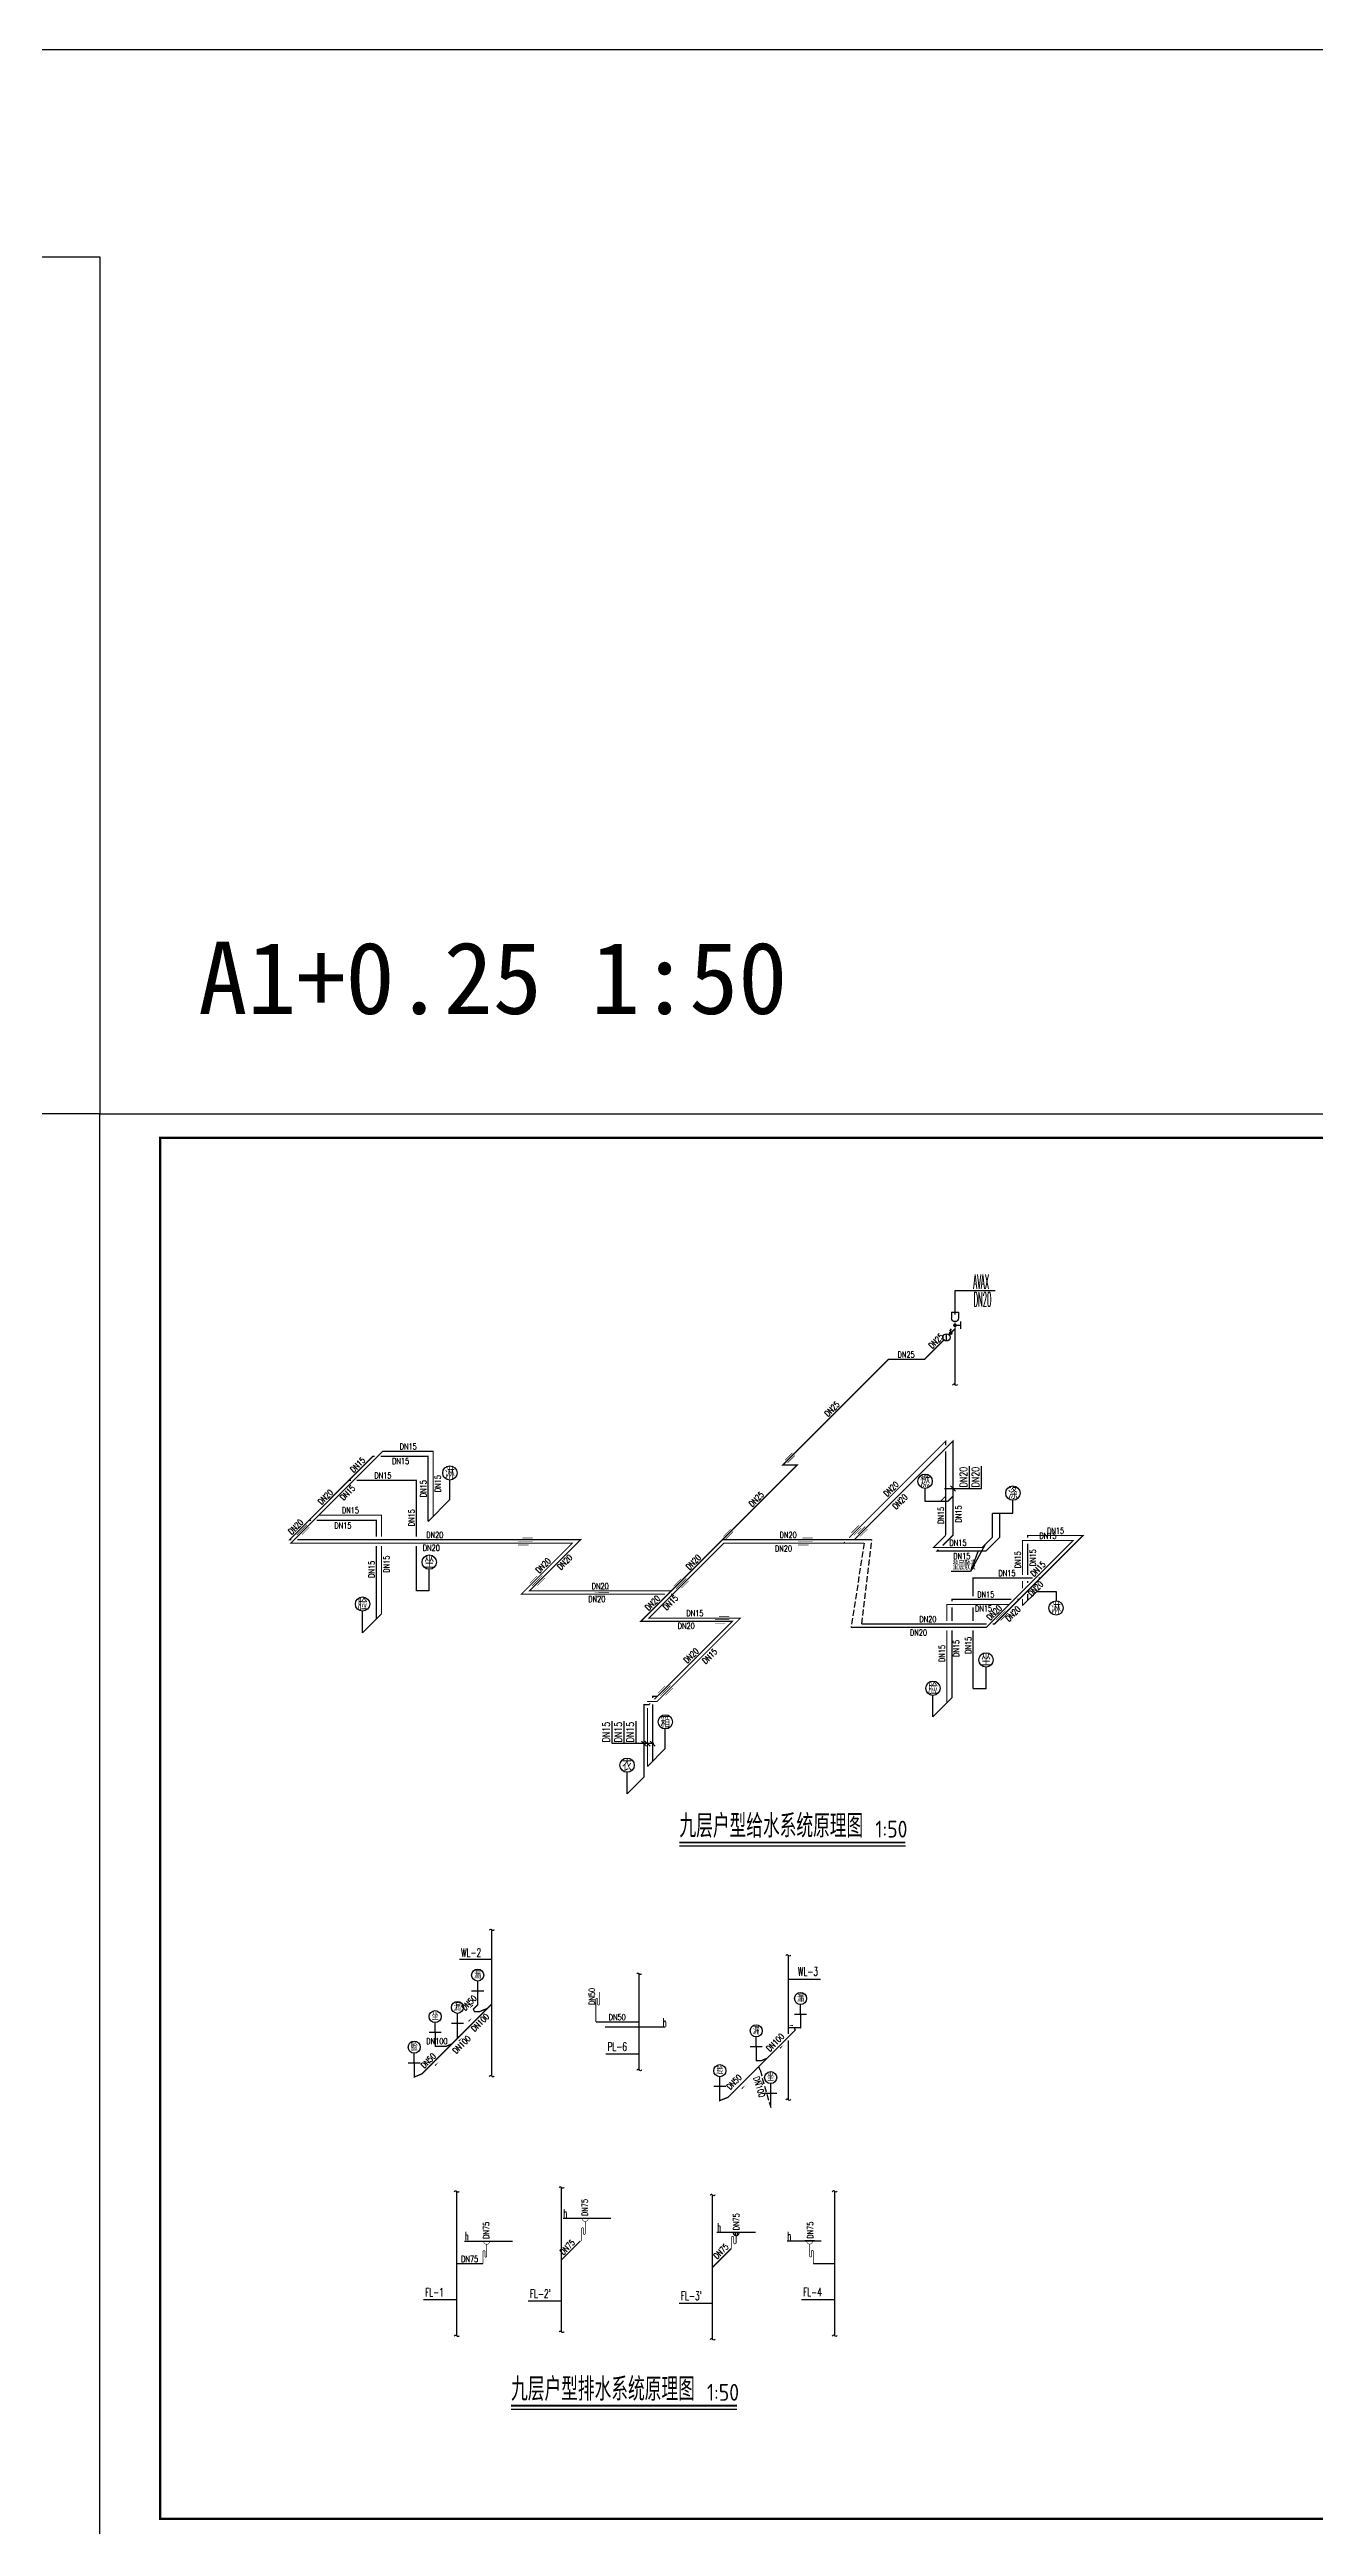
# Model space of a CAD drawing. Extents: x 27938 to 1507990, y 110129 to 923079.
# Drawn here: x 1188337 to 1214652, y 385609 to 437088 of the extents above; entities that cross this region are included whole.
import ezdxf
from ezdxf.enums import TextEntityAlignment as Align

# ---------------------------------------------------------------- set-up
doc = ezdxf.new("R2010")
doc.units = 0
doc.header["$LTSCALE"] = 1000
doc.header["$MEASUREMENT"] = 0
doc.linetypes.add('CONTINOUS', pattern=[0])
doc.linetypes.add('DASH', pattern=[0.35, 0.25, -0.1])
for name, color, linetype in [('$AUDIT_BAD_LAYER2', 7, 'Continuous'), ('----给排水', 4, 'Continuous'), ('-JS', 4, 'Continuous'), ('DIM_SYMB', 3, 'Continuous'), ('DIM_不分区给水', 3, 'Continuous'), ('DIM_废水', 31, 'Continuous'), ('DIM_污水', 2, 'Continuous'), ('DIM_阳台', 3, 'Continuous'), ('EQUIP_地漏', 7, 'Continuous'), ('EQUIP_废水', 7, 'Continuous'), ('EQUIP_污水', 7, 'Continuous'), ('EQUIP_给水', 7, 'Continuous'), ('EQUIP_餐饮排水', 7, 'Continuous'), ('GSG', 7, 'CONTINOUS'), ('PIPE-不分区热给水', 5, 'RJ'), ('PIPE-不分区给水', 3, 'J'), ('PIPE-废水', 31, 'TG_F'), ('PIPE-污水', 2, 'W'), ('PIPE-给水中', 72, 'J2'), ('PIPE-餐饮排水', 41, 'P'), ('S-公用说明', 7, 'Continuous'), ('text', 7, 'Continuous'), ('TEXT_不分区热给水', 7, 'Continuous'), ('TEXT_不分区给水', 7, 'Continuous'), ('TEXT_废水', 7, 'Continuous'), ('TEXT_污水', 7, 'Continuous'), ('TEXT_给水', 7, 'Continuous'), ('TEXT_餐饮排水', 7, 'Continuous'), ('TWT_IDEN', 3, 'Continuous'), ('TWT_LEAD', 3, 'Continuous'), ('VALVE_不分区给水', 7, 'Continuous'), ('VALVE_给水', 7, 'Continuous'), ('WP_DIM', 4, 'Continuous'), ('图框', 140, 'Continuous')]:
    doc.layers.add(name, color=color, linetype=linetype)
doc.layers.add('yichutu', color=7, linetype='Continuous', true_color=0xffffff, plot=False)
doc.styles.add('_TCH_DIM_T3', font='SIMPLEX.shx', dxfattribs={"width": 0.494118, "bigfont": 'GBCBIG.shx'})
doc.styles.add('_TCH_LABEL', font='simhei.ttf')
doc.styles.add('_TWT_PIPEDN', font='SIMPLEX', dxfattribs={"width": 0.8, "height": 3.5, "bigfont": 'HZTXT'})
doc.styles.add('_TWT_SERIAL', font='SIMPLEX', dxfattribs={"width": 0.8, "height": 3.5, "bigfont": 'HZTXT'})
doc.styles.add('DIM_FONT_T3', font='SIMPLEX', dxfattribs={"width": 0.705882, "bigfont": 'GBCBIG'})
doc.styles.add('HZ', font='txt', dxfattribs={"bigfont": 'hztxt'})
doc.styles.get("Standard").update_dxf_attribs({"font": 'gbenor.shx', "bigfont": 'gbcbig.shx'})
doc.styles.add('TG_LINETYPE', font='SIMPLEX', dxfattribs={"width": 0.8, "height": 3, "bigfont": 'HZTXT'})
doc.styles.add('中西文等高字体', font='HZTXT_E.shx', dxfattribs={"width": 0.7, "height": 4, "bigfont": 'hztxt.shx'})
doc.linetypes.add('J', pattern='A,3,-0.2,["J",Standard,S=0.25,R=0,X=-0.1,Y=-0.115],-0.2', length=3.4)
doc.linetypes.add('J2', pattern='A,3,-0.2,["J2",Standard,S=0.25,R=0,X=-0.1,Y=-0.115],-0.35', length=3.55)
doc.linetypes.add('P', pattern='A,3,-0.2,["P",Standard,S=0.25,R=0,X=-0.1,Y=-0.115],-0.2', length=3.4)
doc.linetypes.add('RJ', pattern='A,3,-0.2,["RJ",Standard,S=0.25,R=0,X=-0.1,Y=-0.115],-0.35', length=3.55)
doc.linetypes.add('TG_F', pattern='A,2,-0.3,["F",TG_LINETYPE,S=0.1,R=0,X=-0.23,Y=-0.15],0', length=2.3)
doc.linetypes.add('W', pattern='A,3,-0.2,["W",Standard,S=0.25,R=0,X=-0.1,Y=-0.115],-0.2', length=3.4)

# ---------------------------------------------------------------- blocks, each defined once
blk = doc.blocks.new('TK')
at = {"layer": '图框'}
blk.add_lwpolyline([(465375, 548714), (549475, 548714), (549475, 489314), (465375, 489314)], close=True, dxfattribs=at)
blk.add_lwpolyline([(465375, 548714), (549475, 548714), (549475, 489314), (465375, 489314)], close=True, dxfattribs=at)
at = {"layer": '图框', "const_width": 100}
blk.add_lwpolyline([(548475, 490314), (548475, 547714), (467875, 547714), (467875, 490314)], close=True, dxfattribs=at)
blk = doc.blocks.new('$VALVE$00000533')
at = {"ltscale": 0.5, "const_width": 25}
for points in [[(-225, 75), (225, 75)], [(-225, -75), (225, -75)]]:
    blk.add_lwpolyline(points, dxfattribs=at)
blk = doc.blocks.new('A$C37601BC6')
at = {"layer": 'VALVE_不分区给水', "xscale": -0.48, "zscale": 0.48}
for p, yscale, rotation in [((10404, 1704), -0.4799999999999999, 44.99999999998169), ((203, 203), -0.48, 225.0000000072394), ((311, 211), -0.48, 225.0000000072394), ((4945, 0), -0.48, 180), ((9121, 121), -0.48, 225.0000000072394), ((10765, 0), -0.48, 180), ((11781, 192), -0.48, 225.0000000072394), ((11915, 174), -0.48, 225.0000000072394), ((4861, -71), -0.48, 180), ((10681, -71), -0.48, 180), ((5096, -854), -0.48, 225.0000000072394), ((5204, -846), -0.48, 225.0000000072394), ((6537, -1061), -0.48, 180), ((8087, -913), -0.48, 225.0000000072394), ((8196, -905), -0.48, 225.0000000072394), ((6453, -1131), -0.48, 180), ((14741, -1564), -0.48, 225.0000000072394), ((14832, -1574), -0.48, 225.0000000072394), ((8950, -1697), -0.48, 180), ((9033, -1626), -0.48, 180), ((7758, -3141), -0.48, 225.0000000072394), ((7866, -3133), -0.48, 225.0000000072394)]:
    blk.add_blockref('$VALVE$00000533', p, dxfattribs=dict(at, yscale=yscale, rotation=rotation))
blk = doc.blocks.new('$TwtSys$00000132')
at = {"elevation": 0}
blk.add_lwpolyline([(7, -101, -0.5751829), (0, 0, 0.6047455), (-11, 101, 16.9248276)], format="xyb", dxfattribs=at)
blk = doc.blocks.new('$TwtSys$00000091')
at = {"const_width": 30}
blk.add_lwpolyline([(0, 0), (0, 944, -1), (75, 944), (75, 744, 1), (150, 744), (150, 1244)], format="xyb", dxfattribs=at)
blk = doc.blocks.new('$ATTACHMENT$00000196')
blk.add_line((53, 944), (-347, 944))
for points, const_width in [([(-25, 944, -1.0676639), (-275, 944)], 20), ([(0, 0), (0, 512, 1), (-75, 512), (-75, 312, -1), (-150, 312), (-150, 810)], 30)]:
    blk.add_lwpolyline(points, format="xyb", dxfattribs=dict(const_width=const_width))
at = {"style": 'HZ', "flags": 1}
for tag in ['WHAT', 'SPEC', 'UNIT']:
    blk.add_attdef(tag, (-150, 810), '', height=0.001, dxfattribs=at)
blk = doc.blocks.new('$TwtSys$00000325')
at = {"layer": 'GSG'}
for p, q in [((-124, 436), (124, 436)), ((-46, 436), (-46, 304)), ((46, 436), (46, 304))]:
    blk.add_line(p, q, dxfattribs=at)
at = {"layer": 'GSG', "const_width": 50}
blk.add_lwpolyline([(0, 295), (0, 0)], dxfattribs=at)
at = {"layer": 'GSG'}
blk.add_arc((0, 420), 125, 172.45118, 7.54882, dxfattribs=at)
blk = doc.blocks.new('$ATTACHMENT$00000056')
at = {"const_width": 30}
blk.add_lwpolyline([(0, 0), (0, 462, -0.75), (100, 462), (100, 227, 0.7497719), (200, 225), (200, 531)], format="xyb", dxfattribs=at)
blk = doc.blocks.new('jzf1')
at = {"layer": '$AUDIT_BAD_LAYER2'}
for p, q in [((-1.5, 2.3), (1.5, 2.3)), ((0, 0.8), (0, 2.3))]:
    blk.add_line(p, q, dxfattribs=at)
at = {"layer": '$AUDIT_BAD_LAYER2', "const_width": 0.75}
blk.add_lwpolyline([(-0.4, 0, 1), (0.4, 0, 1)], format="xyb", close=True, dxfattribs=at)
blk = doc.blocks.new('zdpqf')
at = {"layer": '$AUDIT_BAD_LAYER2'}
for p, q in [((-1.5, 6.1), (-1.5, 3.6)), ((1.5, 6.1), (-1.5, 6.1)), ((1.5, 6.1), (1.5, 3.6))]:
    blk.add_line(p, q, dxfattribs=at)
at = {"layer": '$AUDIT_BAD_LAYER2', "const_width": 0.4}
for points in [[(0, 6.1), (0, 6.6)], [(0, -0.9), (0, 2.1)]]:
    blk.add_lwpolyline(points, dxfattribs=at)
at = {"layer": '$AUDIT_BAD_LAYER2'}
blk.add_arc((0, 3.6), 1.5, 180, 0, dxfattribs=at)
at = {"layer": '$AUDIT_BAD_LAYER2', "extrusion": (0, 0, -1), "zscale": -1, "rotation": 270}
blk.add_blockref('jzf1', (0, 0.6), dxfattribs=at)
blk = doc.blocks.new('$VALVE$00000499')
for p, q in [((35, 35), (98, 98)), ((48, 98), (147, 98))]:
    blk.add_line(p, q)
at = {"const_width": 49.6}
blk.add_lwpolyline([(25, 0, 1), (-25, 0, 1)], format="xyb", close=True, dxfattribs=at)
blk.add_circle((0, 0), 50)
for p in [(-50, 0), (50, 0)]:
    blk.add_point(p)
blk = doc.blocks.new('$VALVE$00000602')
blk.add_line((-93, -93), (93, 93))
blk.add_lwpolyline([(93, 93, 0, 50, 0), (-13, 22, 50, 50, 0)], format="xyseb")
blk.add_circle((0, 0), 150)
for p in [(-150, 0), (150, 0)]:
    blk.add_point(p)
blk = doc.blocks.new('A$C457202EE')
at = {"layer": 'PIPE-给水中'}
for points in [[(1386, 636), (1377, 646), (1400, 670)], [(1386, 636), (1400, 636), (1400, 670)], [(0, 0), (-10, 10), (-6, 14)], [(0, 0), (0, 14), (-6, 14)], [(750, 0), (750, -14), (756, -14)], [(750, 0), (760, -10), (756, -14)]]:
    blk.add_hatch(color=256, dxfattribs=at).paths.add_polyline_path(points)
at = {"layer": 'PIPE-给水中', "ltscale": 0.5, "const_width": 27.5}
for points in [[(1280, 530), (1263, 513)], [(1386, 636), (1315, 565)], [(1386, -525), (1386, 636)], [(1157, 407), (962, 212)]]:
    blk.add_lwpolyline(points, dxfattribs=at)
at = {"layer": 'PIPE-给水中', "ltscale": 0.25, "const_width": 27.5}
for points in [[(750, 0), (0, 0)], [(979, 229), (750, 0)]]:
    blk.add_lwpolyline(points, dxfattribs=at)
at = {"layer": 'TWT_LEAD'}
for p, q in [((1387, 936), (1387, 1432)), ((1387, 1432), (2222, 1432))]:
    blk.add_line(p, q, dxfattribs=at)
at = {"layer": '-JS', "xscale": -50, "yscale": 50, "zscale": 50}
blk.add_blockref('zdpqf', (1386, 681), dxfattribs=at)
at = {"layer": 'EQUIP_给水', "xscale": 0.5, "yscale": 0.5, "zscale": 0.5, "rotation": 90}
blk.add_blockref('$TwtSys$00000132', (1386, -525), dxfattribs=at)
at = {"layer": 'VALVE_给水', "xscale": -0.5, "yscale": -0.5, "zscale": 0.5, "rotation": 225}
for name, p in [('$VALVE$00000602', (1210, 460)), ('$VALVE$00000499', (1297, 547))]:
    blk.add_blockref(name, p, dxfattribs=at)
at = {"layer": 'TEXT_给水', "style": '_TWT_PIPEDN', "width": 0.8}
blk.add_text('DN25', height=125, rotation=45, dxfattribs=at).set_placement((912, 215))
blk.add_text('DN25', height=125, dxfattribs=at).set_placement((192, 38))
at = {"layer": 'TWT_LEAD', "color": 7, "style": '_TCH_DIM_T3', "width": 0.348789}
for s, p in [('AVAX', (1767, 1467)), ('DN20', (1772, 1099))]:
    blk.add_text(s, height=297.5, dxfattribs=at).set_placement(p)

msp = doc.modelspace()

# ---------------------------------------------------------------- hatches: boundary and pattern name
at = {"layer": 'PIPE-不分区热给水'}
for points in [[(1195263.6, 407954), (1195255.6, 407962), (1195258.9, 407965.3)], [(1195263.6, 407954), (1195263.6, 407965.3), (1195258.9, 407965.3)], [(1196313.5, 407954), (1196313.5, 407965.3), (1196324.7, 407965.3)], [(1196313.5, 407954), (1196324.7, 407954), (1196324.7, 407965.3)], [(1206965.4, 408166), (1206957.4, 408174), (1206976.6, 408193.2)], [(1206965.4, 408166), (1206976.6, 408166), (1206976.6, 408193.2)], [(1195237.5, 406628.1), (1195237.5, 406639.3), (1195248.8, 406639.3)], [(1195237.5, 406628.1), (1195248.8, 406628.1), (1195248.8, 406639.3)], [(1193354.2, 406044.7), (1193346.3, 406052.7), (1193327.1, 406033.5)], [(1193354.2, 406044.7), (1193354.2, 406033.5), (1193327.1, 406033.5)], [(1199204.3, 406044.7), (1199212.2, 406036.8), (1199231.4, 406056)], [(1199204.3, 406044.7), (1199204.3, 406056), (1199231.4, 406056)], [(1202354.3, 406044.7), (1202346.3, 406052.7), (1202349.6, 406056)], [(1202354.3, 406044.7), (1202354.3, 406056), (1202349.6, 406056)], [(1206709.7, 405953.9), (1206701.7, 405961.9), (1206682.5, 405942.6)], [(1206709.7, 405953.9), (1206709.7, 405942.6), (1206682.5, 405942.6)], [(1207723.1, 405953.9), (1207731.1, 405945.9), (1207727.8, 405942.6)], [(1207723.1, 405953.9), (1207723.1, 405942.6), (1207727.8, 405942.6)], [(1207935.3, 406166), (1207943.2, 406158.1), (1207946.5, 406161.4)], [(1207935.3, 406166), (1207946.5, 406166), (1207946.5, 406161.4)], [(1208563.8, 406098.7), (1208563.8, 406109.9), (1208552.5, 406109.9)], [(1208563.8, 406098.7), (1208552.5, 406098.7), (1208552.5, 406109.9)], [(1209613.7, 406098.7), (1209621.6, 406090.7), (1209640.8, 406109.9)], [(1209613.7, 406098.7), (1209613.7, 406109.9), (1209640.8, 406109.9)], [(1198143.6, 404984), (1198135.6, 404992), (1198116.4, 404972.8)], [(1198143.6, 404984), (1198143.6, 404972.8), (1198116.4, 404972.8)], [(1206987.8, 404772.7), (1206987.8, 404784), (1206976.5, 404784)], [(1206987.8, 404772.7), (1206976.5, 404772.7), (1206976.5, 404784)], [(1200798.7, 404489.1), (1200790.7, 404497), (1200771.5, 404477.8)], [(1200798.7, 404489.1), (1200798.7, 404477.8), (1200771.5, 404477.8)], [(1202698.6, 404489.1), (1202706.5, 404481.1), (1202725.7, 404500.3)], [(1202698.6, 404489.1), (1202698.6, 404500.3), (1202725.7, 404500.3)], [(1207810.4, 404295.4), (1207810.4, 404284.2), (1207815.1, 404284.2)], [(1207810.4, 404295.4), (1207818.4, 404287.5), (1207815.1, 404284.2)], [(1200766.6, 402757), (1200766.6, 402768.2), (1200755.3, 402768.2)], [(1200766.6, 402757), (1200755.3, 402757), (1200755.3, 402768.2)], [(1200966.4, 402757), (1200974.4, 402749), (1200971.1, 402745.7)], [(1200966.4, 402757), (1200966.4, 402745.7), (1200971.1, 402745.7)]]:
    msp.add_hatch(color=256, dxfattribs=at).paths.add_polyline_path(points)
at = {"layer": 'PIPE-不分区给水'}
for points in [[(1207115.4, 408166), (1207129.1, 408166), (1207129.1, 408199.2)], [(1207115.4, 406209.6), (1207129.1, 406209.6), (1207129.1, 406203.9)], [(1207115.4, 406209.6), (1207125.1, 406199.9), (1207129.1, 406203.9)], [(1206789, 405883.2), (1206779.2, 405892.9), (1206755.8, 405869.4)], [(1206789, 405883.2), (1206789, 405869.4), (1206755.8, 405869.4)], [(1207802.4, 405883.2), (1207802.4, 405869.4), (1207808.1, 405869.4)], [(1207802.4, 405883.2), (1207812.1, 405873.5), (1207808.1, 405869.4)], [(1208085.3, 406166), (1208095, 406156.3), (1208099, 406160.3)], [(1208085.3, 406166), (1208099, 406166), (1208099, 406160.3)]]:
    msp.add_hatch(color=256, dxfattribs=at).paths.add_polyline_path(points)
at = {"layer": 'PIPE-污水'}
for points in [[(1197236.8, 396448.4), (1197246.5, 396438.6), (1197250.5, 396442.7)], [(1197236.8, 396448.4), (1197250.5, 396448.4), (1197250.5, 396442.7)], [(1197148.4, 396360), (1197138.7, 396369.7), (1197132.2, 396363.2)], [(1197148.4, 396360), (1197135.7, 396354.7), (1197132.2, 396363.2)], [(1197170.4, 396307), (1197157.7, 396301.7), (1197161.2, 396293.2)], [(1197170.4, 396307), (1197170.4, 396293.2), (1197161.2, 396293.2)], [(1197270.4, 396307), (1197275.6, 396294.2), (1197273.1, 396293.2)], [(1197270.4, 396307), (1197270.4, 396293.2), (1197273.1, 396293.2)], [(1203838.6, 395924.9), (1203851.3, 395930.1), (1203854.8, 395921.7)], [(1203838.6, 395924.9), (1203848.3, 395915.2), (1203854.8, 395921.7)], [(1203941.6, 395977.9), (1203941.6, 395991.7), (1203950.8, 395991.7)], [(1203941.6, 395977.9), (1203954.3, 395983.2), (1203950.8, 395991.7)], [(1196354.1, 395585.6), (1196354.1, 395571.8), (1196340.3, 395571.8)], [(1196354.1, 395585.6), (1196340.3, 395585.6), (1196340.3, 395571.8)], [(1196574, 395585.6), (1196579.2, 395572.9), (1196576.7, 395571.8)], [(1196574, 395585.6), (1196574, 395571.8), (1196576.7, 395571.8)], [(1196815, 395776.6), (1196820.3, 395763.9), (1196801.3, 395756)], [(1196815, 395776.6), (1196801.3, 395776.6), (1196801.3, 395756)], [(1195917.8, 394949.3), (1195923.1, 394936.6), (1195904, 394928.7)], [(1195917.8, 394949.3), (1195904, 394949.3), (1195904, 394928.7)], [(1196080, 395016.5), (1196085.2, 395003.8), (1196087.8, 395004.8)], [(1196080, 395016.5), (1196089.7, 395006.8), (1196087.8, 395004.8)], [(1203027.1, 395288.5), (1203027.1, 395274.7), (1203013.3, 395274.7)], [(1203027.1, 395288.5), (1203013.3, 395288.5), (1203013.3, 395274.7)], [(1203127.1, 395288.5), (1203132.4, 395275.8), (1203129.9, 395274.7)], [(1203127.1, 395288.5), (1203127.1, 395274.7), (1203129.9, 395274.7)], [(1202269.8, 394461.2), (1202274.8, 394448.4), (1202256, 394441)], [(1202269.8, 394461.2), (1202256, 394461.2), (1202256, 394441)], [(1202441.9, 394528.3), (1202451.7, 394518.6), (1202449.6, 394516.6)], [(1202441.9, 394528.3), (1202446.9, 394515.5), (1202449.6, 394516.6)]]:
    msp.add_hatch(color=256, dxfattribs=at).paths.add_polyline_path(points)
at = {"layer": 'PIPE-给水中'}
for points in [[(1195057.5, 407848), (1195047.8, 407857.7), (1195051.8, 407861.7)], [(1195057.5, 407848), (1195057.5, 407861.7), (1195051.8, 407861.7)], [(1196207.4, 407848), (1196207.4, 407861.7), (1196221.1, 407861.7)], [(1196207.4, 407848), (1196221.1, 407848), (1196221.1, 407861.7)], [(1207115.4, 408166), (1207105.7, 408175.8), (1207129.1, 408199.2)], [(1195962.3, 407352.7), (1195962.3, 407366.5), (1195976, 407366.5)], [(1195962.3, 407352.7), (1195976, 407352.7), (1195976, 407366.5)], [(1203580.8, 407671.2), (1203571.1, 407681), (1203547.6, 407657.5)], [(1203580.8, 407671.2), (1203580.8, 407657.5), (1203547.6, 407657.5)], [(1203880.8, 407671.2), (1203890.5, 407661.5), (1203914, 407685)], [(1203880.8, 407671.2), (1203880.8, 407685), (1203914, 407685)], [(1195131.4, 406522), (1195131.4, 406535.8), (1195145.2, 406535.8)], [(1195131.4, 406522), (1195145.2, 406522), (1195145.2, 406535.8)], [(1208669.8, 406204.8), (1208669.8, 406218.5), (1208656.1, 406218.5)], [(1208669.8, 406204.8), (1208656.1, 406204.8), (1208656.1, 406218.5)], [(1209819.7, 406204.8), (1209829.4, 406195), (1209852.9, 406218.5)], [(1209819.7, 406204.8), (1209819.7, 406218.5), (1209852.9, 406218.5)], [(1193325, 406115.4), (1193315.2, 406125.1), (1193291.8, 406101.7)], [(1193325, 406115.4), (1193325, 406101.7), (1193291.8, 406101.7)], [(1199375, 406115.4), (1199384.7, 406105.7), (1199408.2, 406129.2)], [(1199375, 406115.4), (1199375, 406129.2), (1199408.2, 406129.2)], [(1207535.6, 405320.6), (1207535.6, 405334.4), (1207521.8, 405334.4)], [(1207535.6, 405320.6), (1207521.8, 405320.6), (1207521.8, 405334.4)], [(1198314.3, 405054.8), (1198304.6, 405064.5), (1198281.1, 405041)], [(1198314.3, 405054.8), (1198314.3, 405041), (1198281.1, 405041)], [(1207093.9, 404878.8), (1207093.9, 404892.5), (1207080.1, 404892.5)], [(1207093.9, 404878.8), (1207080.1, 404878.8), (1207080.1, 404892.5)], [(1200627.9, 404418.4), (1200618.2, 404428.1), (1200594.7, 404404.6)], [(1200627.9, 404418.4), (1200627.9, 404404.6), (1200594.7, 404404.6)], [(1202527.9, 404418.4), (1202537.6, 404408.7), (1202561.1, 404432.1)], [(1202527.9, 404418.4), (1202527.9, 404432.1), (1202561.1, 404432.1)], [(1207981.1, 404366.1), (1207981.1, 404352.4), (1207986.8, 404352.4)], [(1207981.1, 404366.1), (1207990.8, 404356.4), (1207986.8, 404352.4)], [(1200695.8, 402686.3), (1200695.8, 402700), (1200682.1, 402700)], [(1200695.8, 402686.3), (1200682.1, 402686.3), (1200682.1, 402700)], [(1200795.7, 402686.3), (1200805.5, 402676.5), (1200801.4, 402672.5)], [(1200795.7, 402686.3), (1200795.7, 402672.5), (1200801.4, 402672.5)], [(1200872.6, 402863), (1200872.6, 402876.8), (1200858.9, 402876.8)], [(1200872.6, 402863), (1200858.9, 402863), (1200858.9, 402876.8)], [(1200972.5, 402863), (1200982.2, 402853.3), (1201005.7, 402876.8)], [(1200972.5, 402863), (1200972.5, 402876.8), (1201005.7, 402876.8)]]:
    msp.add_hatch(color=256, dxfattribs=at).paths.add_polyline_path(points)

# ---------------------------------------------------------------- linework, layer by layer
at = {"layer": '----给排水', "color": 8, "linetype": 'DASH', "ltscale": 0.5}
for points in [[(1205268.1, 406044.7), (1205000.2, 404295.4)], [(1205220.9, 404366.1), (1205428.5, 406115.4)], [(1203106.1, 395097.5), (1203327.2, 394317.8)]]:
    msp.add_lwpolyline(points, dxfattribs=at)
at = {"ltscale": 0.5}
msp.add_lwpolyline([(1142694.7, 437088), (1247405.8, 437088), (1247405.8, 359667.1), (1142694.7, 359667.1)], close=True, dxfattribs=at)
at = {"layer": 'DIM_SYMB', "const_width": 35}
for points in [[(1201431.4, 399825.6), (1206127, 399825.6)], [(1197931.4, 388119.7), (1202627.1, 388119.7)]]:
    msp.add_lwpolyline(points, dxfattribs=at)
at = {"layer": 'DIM_SYMB'}
for points in [[(1201431.4, 399755.6), (1206127, 399755.6)], [(1197931.4, 388049.7), (1202627.1, 388049.7)]]:
    msp.add_lwpolyline(points, dxfattribs=at)
at = {"layer": 'DIM_不分区给水'}
for p, q in [((1207062.3, 407233.6), (1207168.4, 407127.5)), ((1207458.9, 407180.6), (1207458.9, 407645.6)), ((1207708.9, 407180.6), (1207708.9, 407645.6)), ((1206940.4, 407180.6), (1207458.9, 407180.6)), ((1207458.9, 407180.6), (1207708.9, 407180.6)), ((1207786.5, 406017.3), (1207479.3, 405459.3)), ((1207643.1, 405883.2), (1207479.3, 405459.3)), ((1207479.3, 405459.3), (1207077.7, 405459.3)), ((1200032.5, 401879.2), (1200032.5, 402344.2)), ((1200282.5, 401879.2), (1200282.5, 402344.2)), ((1200532.5, 401879.2), (1200532.5, 402344.2)), ((1200532.5, 401879.2), (1200032.5, 401879.2)), ((1200897.6, 401879.2), (1200532.5, 401879.2)), ((1200642.8, 401932.2), (1200748.9, 401826.1)), ((1200713.5, 401932.2), (1200819.6, 401826.1)), ((1200925.6, 401826.1), (1200819.6, 401932.2))]:
    msp.add_line(p, q, dxfattribs=at)
at = {"layer": 'DIM_废水'}
for p, q in [((1200593, 395422.4), (1199901.3, 395422.4)), ((1196800.8, 390318.1), (1196109.1, 390318.1)), ((1198978.8, 390288.2), (1198287.2, 390288.2)), ((1202117.7, 390245.6), (1201426, 390245.6)), ((1204657.8, 390322.1), (1203966.2, 390322.1))]:
    msp.add_line(p, q, dxfattribs=at)
at = {"layer": 'DIM_污水'}
for p, q in [((1196861.1, 397397.8), (1197529.5, 397397.8)), ((1203691.7, 396985.6), (1204360, 396985.6))]:
    msp.add_line(p, q, dxfattribs=at)
for points in [[(1197240.9, 396551.2, 0, 0, 0), (1197064.1, 396374.4, 0, 26.7, 0), (1197134.8, 396445.1, 0, 0, 0)], [(1196941.2, 396001.1, 0, 0, 0), (1197118, 396177.8, 0, 26.7, 0), (1197047.3, 396107.1, 0, 0, 0)], [(1203944.7, 396018.6, 0, 0, 0), (1203694.7, 396018.6, 0, 26.7, 0), (1203794.7, 396018.6, 0, 0, 0)], [(1196738.2, 395592.1, 0, 0, 0), (1196915, 395768.9, 0, 26.7, 0), (1196844.3, 395698.2, 0, 0, 0)], [(1203416.8, 395442.2, 0, 0, 0), (1203593.6, 395618.9, 0, 26.7, 0), (1203522.9, 395548.2, 0, 0, 0)], [(1196244.8, 395082.9, 0, 0, 0), (1196421.6, 395259.6, 0, 26.7, 0), (1196350.8, 395188.9, 0, 0, 0)], [(1203201.2, 394644, 0, 0, 0), (1203129.3, 394883.4, 0, 26.7, 0), (1203158, 394787.6, 0, 0, 0)], [(1202619.6, 394601.7, 0, 0, 0), (1202796.4, 394778.5, 0, 26.7, 0), (1202725.7, 394707.8, 0, 0, 0)]]:
    msp.add_lwpolyline(points, format="xyseb", dxfattribs=at)
at = {"layer": 'DIM_阳台', "color": 7}
for p, q in [((1201135.5, 395983.6), (1199886.1, 395983.6)), ((1199012.6, 392017.4, 0), (1200007.2, 392017.4, 0)), ((1196963.8, 391542), (1197958.4, 391542)), ((1202209.2, 391724.4, 0), (1203011.1, 391724.4, 0)), ((1203666.9, 391546), (1204375.6, 391546))]:
    msp.add_line(p, q, dxfattribs=at)
at = {"layer": 'PIPE-不分区热给水', "ltscale": 0.25, "const_width": 22.5}
for points in [[(1195263.6, 407954), (1193937.6, 406628.1)], [(1196313.5, 407954), (1195263.6, 407954)], [(1196313.5, 407954), (1196313.5, 406604)], [(1206965.4, 408166), (1204959.8, 406160.5)], [(1206965.4, 408166), (1206965.4, 408079.8)], [(1206965.4, 407952.3), (1206965.4, 407021.9)], [(1206965.4, 407021.9), (1206855.9, 406912.5)], [(1206965.4, 407021.9), (1206965.4, 406215)], [(1193937.6, 406628.1), (1193354.2, 406044.7)], [(1195237.5, 406628.1), (1193937.6, 406628.1)], [(1195237.5, 406628.1), (1195237.5, 406179.2)], [(1206965.4, 406209.6), (1206709.7, 405953.9)], [(1207935.3, 406166), (1207723.1, 405953.9)], [(1195237.5, 405983.5), (1195237.5, 404578.1)], [(1199204.3, 406044.7), (1198143.6, 404984)], [(1201293.6, 404984), (1202354.3, 406044.7)], [(1202354.3, 406044.7), (1204844.1, 406044.7)], [(1204869.7, 406070.3), (1204844.1, 406044.7)], [(1204844.1, 406044.7), (1205268.1, 406044.7)], [(1206709.7, 405953.9), (1207723.1, 405953.9)], [(1209613.7, 406098.7), (1208287.7, 404772.7)], [(1208563.8, 406098.7), (1209613.7, 406098.7)], [(1208563.8, 406098.7), (1208563.8, 405384.4)], [(1208563.8, 405256.9), (1208563.8, 405110)], [(1198143.6, 404984), (1201129.9, 404984)], [(1201293.6, 404984), (1200798.7, 404489.1)], [(1201257.4, 404984), (1201293.6, 404984)], [(1206987.8, 404772.7), (1208287.7, 404772.7)], [(1206987.8, 404772.7), (1206987.8, 404429.9)], [(1208287.7, 404772.7), (1207810.4, 404295.4)], [(1208563.8, 404885), (1208563.8, 404748.7)], [(1200798.7, 404489.1), (1202698.6, 404489.1)], [(1202698.6, 404489.1), (1200966.4, 402757)], [(1205000.2, 404295.4), (1207810.4, 404295.4)], [(1206987.8, 404234.2), (1206987.8, 402722.7)], [(1200766.6, 402757), (1200966.4, 402757)], [(1200766.6, 402750), (1200766.6, 402757)], [(1200766.6, 401407), (1200766.6, 402622.5)]]:
    msp.add_lwpolyline(points, dxfattribs=at)
at = {"layer": 'PIPE-不分区热给水', "ltscale": 0.5, "const_width": 22.5}
msp.add_lwpolyline([(1207935.3, 406166), (1207935.3, 406666)], dxfattribs=at)
at = {"layer": 'PIPE-不分区热给水', "ltscale": 0.35, "const_width": 22.5}
msp.add_lwpolyline([(1193354.2, 406044.7), (1199204.3, 406044.7)], dxfattribs=at)
at = {"layer": 'PIPE-不分区给水', "ltscale": 0.25, "const_width": 27.5}
for points in [[(1207115.4, 407021.9), (1207115.4, 408166)], [(1207005.9, 406912.5), (1207115.4, 407021.9)], [(1207115.4, 406271.4), (1207115.4, 407021.9)], [(1207115.4, 406209.6), (1206903, 405997.2)], [(1207115.4, 406209.6), (1207115.4, 406271.4)], [(1208085.3, 406166), (1207802.4, 405883.2)], [(1206816.4, 405910.6), (1206789, 405883.2)], [(1207802.4, 405883.2), (1206789, 405883.2)]]:
    msp.add_lwpolyline(points, dxfattribs=at)
at = {"layer": 'PIPE-不分区给水', "ltscale": 0.5, "const_width": 27.5}
msp.add_lwpolyline([(1208085.3, 406166), (1208085.3, 406666)], dxfattribs=at)
at = {"layer": 'PIPE-废水', "ltscale": 0.25, "const_width": 27.5}
for points in [[(1196800.8, 391068.1), (1196800.8, 392568.1)], [(1198978.8, 391151.1), (1198978.8, 392651.1)], [(1202117.7, 390995.6), (1202117.7, 392495.6)], [(1204657.8, 391072.1), (1204657.8, 392572.1)], [(1198978.8, 391151.1), (1199371.3, 391543.5)], [(1202117.7, 390995.6), (1202510.1, 391388)], [(1196800.8, 389568.1), (1196800.8, 391068.1)], [(1198978.8, 389651.1), (1198978.8, 391151.1)], [(1202117.7, 389495.6), (1202117.7, 390995.6)], [(1204657.8, 389572.1), (1204657.8, 391072.1)]]:
    msp.add_lwpolyline(points, dxfattribs=at)
at = {"layer": 'PIPE-废水', "ltscale": 0.5, "const_width": 27.5}
for points in [[(1196800.8, 391068.1), (1197348.9, 391068.1)], [(1204657.8, 391072.1), (1204212.8, 391072.1)]]:
    msp.add_lwpolyline(points, dxfattribs=at)
at = {"layer": 'PIPE-污水', "ltscale": 0.25, "const_width": 27.5}
for points in [[(1197529.5, 396466), (1197529.5, 398005.7)], [(1196857.7, 395794.3), (1197441.1, 396377.7)], [(1197148.4, 396360), (1197236.8, 396448.4)], [(1197236.8, 396448.4), (1197236.8, 396744.3)], [(1197270.4, 396307), (1197441.1, 396377.7)], [(1197441.1, 396377.7), (1197529.5, 396466)], [(1197529.5, 394966), (1197529.5, 396466)], [(1196354.1, 395585.6), (1196354.1, 395881.5)], [(1196815, 395776.6), (1196815, 396072.6)], [(1197148.4, 396360), (1197170.4, 396307)], [(1197270.4, 396307), (1197170.4, 396307)], [(1203838.6, 395924.9), (1203255.2, 395341.5)], [(1203691.7, 395977.9), (1203816.6, 395977.9)], [(1203816.6, 395977.9), (1203941.6, 395977.9)], [(1203838.6, 395924.9), (1203816.6, 395977.9)], [(1203948.9, 395960.2), (1203941.6, 395977.9)], [(1203948.9, 395960.2), (1203948.9, 396256.2)], [(1196080, 395016.5), (1196857.7, 395794.3)], [(1196574, 395585.6), (1196354.1, 395585.6)], [(1196574, 395585.6), (1196702, 395638.6)], [(1196857.7, 395794.3), (1196815, 395776.6)], [(1203027.1, 395288.5), (1203027.1, 395584.4)], [(1195917.8, 394949.3), (1195917.8, 395245.2)], [(1196080, 395016.5), (1195917.8, 394949.3)], [(1203078.2, 395164.6), (1202441.9, 394528.3)], [(1203127.1, 395288.5), (1203027.1, 395288.5)], [(1203255.2, 395341.5), (1203078.2, 395164.6)], [(1203106.1, 395097.5), (1203078.2, 395164.6)], [(1203127.1, 395288.5), (1203255.2, 395341.5)], [(1202269.8, 394461.2), (1202269.8, 394757.1)], [(1202441.9, 394528.3), (1202269.8, 394461.2)], [(1203327.2, 394317.8), (1203327.2, 394613.7)]]:
    msp.add_lwpolyline(points, dxfattribs=at)
at = {"layer": 'PIPE-污水', "ltscale": 0.5, "const_width": 27.5}
for points in [[(1203691.7, 395977.9), (1203691.7, 397477.9)], [(1203691.7, 395841.8), (1203691.7, 395977.9)], [(1203691.7, 394477.9), (1203691.7, 395714.3)]]:
    msp.add_lwpolyline(points, dxfattribs=at)
at = {"layer": 'PIPE-给水中', "ltscale": 0.25, "const_width": 27.5}
for points in [[(1205772.7, 409863.1), (1203580.8, 407671.2)], [(1194562.3, 407352.7), (1195057.5, 407848)], [(1195096.2, 407848), (1195057.5, 407848)], [(1196207.4, 407848), (1195218.7, 407848)], [(1196207.4, 406498), (1196207.4, 407848)], [(1207115.4, 408166), (1205064.8, 406115.4)], [(1193731.5, 406522), (1194562.3, 407352.7)], [(1194601, 407352.7), (1194562.3, 407352.7)], [(1195962.3, 407352.7), (1194723.5, 407352.7)], [(1195962.3, 406179.2), (1195962.3, 407352.7)], [(1203880.8, 407671.2), (1202325, 406115.4)], [(1203580.8, 407671.2), (1203880.8, 407671.2)], [(1193325, 406115.4), (1193731.5, 406522)], [(1193770.3, 406522), (1193731.5, 406522)], [(1195131.4, 406522), (1193892.8, 406522)], [(1195131.4, 406179.2), (1195131.4, 406522)], [(1208669.8, 406204.8), (1209819.7, 406204.8)], [(1208669.8, 406159.9), (1208669.8, 406204.8)], [(1208935.6, 405320.6), (1209819.7, 406204.8)], [(1193325, 406115.4), (1193363.7, 406115.4)], [(1193486.2, 406115.4), (1199375, 406115.4)], [(1195131.4, 404472), (1195131.4, 405983.5)], [(1195962.3, 405052.7), (1195962.3, 405983.5)], [(1199375, 406115.4), (1198314.3, 405054.8)], [(1202325, 406115.4), (1201264.3, 405054.8)], [(1202325, 406115.4), (1205064.8, 406115.4)], [(1205064.8, 406115.4), (1205428.5, 406115.4)], [(1208669.8, 405384.4), (1208669.8, 406037.4)], [(1207535.6, 405320.6), (1208774.3, 405320.6)], [(1207535.6, 404942.5), (1207535.6, 405320.6)], [(1208493.8, 404878.8), (1208935.6, 405320.6)], [(1208669.8, 405216.1), (1208669.8, 405256.9)], [(1208896.8, 405320.6), (1208935.6, 405320.6)], [(1198314.3, 405054.8), (1201264.3, 405054.8)], [(1201264.3, 405054.8), (1200627.9, 404418.4)], [(1207093.9, 404878.8), (1208332.5, 404878.8)], [(1207093.9, 404834), (1207093.9, 404878.8)], [(1207093.9, 404429.9), (1207093.9, 404711.5)], [(1207535.6, 404429.9), (1207535.6, 404711.5)], [(1207981.1, 404366.1), (1208493.8, 404878.8)], [(1208455, 404878.8), (1208493.8, 404878.8)], [(1208669.8, 404854.8), (1208669.8, 404991.1)], [(1200627.9, 404418.4), (1202527.9, 404418.4)], [(1202527.9, 404418.4), (1200971.5, 402863)], [(1205220.9, 404366.1), (1207819.9, 404366.1)], [(1207093.9, 402828.8), (1207093.9, 404234.2)], [(1207535.6, 403020.6), (1207535.6, 404234.2)], [(1207942.4, 404366.1), (1207981.1, 404366.1)], [(1200695.8, 402686.3), (1200795.7, 402686.3)], [(1200695.8, 401186.3), (1200695.8, 402686.3)], [(1200823.1, 402713.7), (1200795.7, 402686.3)], [(1200872.6, 402863), (1200972.5, 402863)], [(1200872.6, 402863), (1200872.6, 402826.9)], [(1200872.6, 402695.7), (1200872.6, 401513)], [(1200972.5, 402863), (1200909.8, 402800.3)]]:
    msp.add_lwpolyline(points, dxfattribs=at)
at = {"layer": 'PIPE-餐饮排水', "ltscale": 0.25, "const_width": 27.5}
for points in [[(1200593, 396093.8), (1200593, 397093.8)], [(1199693, 396093.8), (1200593, 396093.8)], [(1200593, 395093.8), (1200593, 396093.8)]]:
    msp.add_lwpolyline(points, dxfattribs=at)
at = {"layer": 'S-公用说明'}
for centre in [(1196659.2, 407504.8), (1206537.3, 407332.3), (1208362.1, 407085.8), (1196230.2, 405651.2), (1194843.4, 404779.5), (1209259.6, 404698.5), (1207803.5, 403619.1), (1206699.8, 403030.2), (1201137.1, 402332.5), (1200342.6, 401431.5)]:
    msp.add_circle(centre, 148.5, dxfattribs=at)
at = {"layer": 'text', "color": 2}
msp.add_lwpolyline([(1189384.5, 414969.4), (1158384.5, 414969.4), (1158384.5, 432777.7), (1189384.5, 432777.7)], close=True, dxfattribs=at)
at = {"layer": 'TWT_IDEN'}
for p, q in [((1197236.8, 396744.3, 0.2), (1197236.8, 396944.3, 0.2)), ((1197111.8, 396744.3, 0.2), (1197361.8, 396744.3, 0.2)), ((1203948.9, 396256.2, 0.2), (1203948.9, 396456.2, 0.2)), ((1196229.1, 395880.5, 0.2), (1196479.1, 395880.5, 0.2)), ((1196354.1, 395880.5, 0.2), (1196354.1, 396080.5, 0.2)), ((1196690, 396072.6, 0.2), (1196940, 396072.6, 0.2)), ((1196815, 396072.6, 0.2), (1196815, 396272.6, 0.2)), ((1203823.9, 396256.2, 0.2), (1204073.9, 396256.2, 0.2)), ((1195917.8, 395245.2, 0.2), (1195917.8, 395445.2, 0.2)), ((1202902.1, 395584.4, 0.2), (1203152.1, 395584.4, 0.2)), ((1203027.1, 395584.4, 0.2), (1203027.1, 395784.4, 0.2)), ((1195792.8, 395245.2, 0.2), (1196042.8, 395245.2, 0.2)), ((1202269.8, 394757.1, 0.2), (1202269.8, 394957.1, 0.2)), ((1202144.8, 394757.1, 0.2), (1202394.8, 394757.1, 0.2)), ((1203202.2, 394612.7, 0.2), (1203452.2, 394612.7, 0.2)), ((1203327.2, 394612.7, 0.2), (1203327.2, 394812.7, 0.2))]:
    msp.add_line(p, q, dxfattribs=at)
for centre in [(1197236.8, 397069.3), (1196815, 396397.6), (1203948.9, 396581.2), (1196354.1, 396205.5), (1203027.1, 395909.4), (1195917.8, 395570.2), (1202269.8, 395082.1), (1203327.2, 394937.7)]:
    msp.add_circle(centre, 125, dxfattribs=at)
at = {"layer": 'WP_DIM'}
for p, q in [((1196659.2, 406949.8), (1196659.2, 407356.3)), ((1196230.2, 405052.7), (1196230.2, 405502.7)), ((1194843.4, 404184), (1194843.4, 404631)), ((1209259.6, 405043.4), (1209259.6, 404847)), ((1207803.5, 403020.6), (1207803.5, 403470.6)), ((1206699.8, 402434.7), (1206699.8, 402881.7)), ((1201137.1, 401777.5), (1201137.1, 402184)), ((1200342.6, 400833), (1200342.6, 401283)), ((1200695.8, 401186.3), (1200342.6, 400833))]:
    msp.add_line(p, q, dxfattribs=at)
for points in [[(1196207.4, 406498), (1196659.2, 406949.8), (1196659.2, 406949.8)], [(1206570.3, 406912.5), (1206537.3, 406912.5), (1206537.3, 407183.8)], [(1207005.9, 406912.5), (1206570.3, 406912.5)], [(1207935.3, 406666), (1208362.1, 406666), (1208362.1, 406937.3)], [(1196230.2, 405052.7), (1195962.3, 405052.7)], [(1208563.8, 404748.7), (1208858.5, 405043.4), (1209259.6, 405043.4)], [(1195237.5, 404578.1), (1194843.4, 404184)], [(1207093.9, 402828.8), (1206699.8, 402434.7)], [(1207803.5, 403020.6), (1207535.6, 403020.6)], [(1200766.6, 401407), (1201137.1, 401777.5), (1201137.1, 401777.5)]]:
    msp.add_lwpolyline(points, dxfattribs=at)

# ---------------------------------------------------------------- block references
at = {"xscale": 0.5, "yscale": 0.5, "zscale": 0.5}
msp.add_blockref('TK', (956697, 140612.6), dxfattribs=at)
at = {"ltscale": 0.5}
msp.add_blockref('A$C457202EE', (1205772.7, 409863.1), dxfattribs=at)
at = {"layer": 'EQUIP_地漏', "xscale": 0.5, "yscale": 0.5, "zscale": 0.5}
msp.add_blockref('$TwtSys$00000325', (1202610.1, 391506.4), dxfattribs=at)
at = {"layer": 'EQUIP_废水', "xscale": 0.5, "yscale": 0.5, "zscale": 0.5, "rotation": 90}
for p in [(1196800.8, 392568.1), (1198978.8, 392651.1), (1202117.7, 392495.6), (1204657.8, 392572.1), (1196800.8, 389568.1), (1198978.8, 389651.1), (1202117.7, 389495.6), (1204657.8, 389572.1)]:
    msp.add_blockref('$TwtSys$00000132', p, dxfattribs=at)
at = {"layer": 'EQUIP_污水', "xscale": 0.5, "zscale": 0.5}
for name, p, yscale, rotation in [('$TwtSys$00000132', (1197529.5, 398005.7), 0.5, 90), ('$TwtSys$00000132', (1203691.7, 397477.9), 0.5, 90), ('$TwtSys$00000132', (1197529.5, 394966), 0.5, 90), ('$TwtSys$00000132', (1203691.7, 394477.9), 0.5, 90), ('$ATTACHMENT$00000196', (1199397.7, 391543.5), -0.5, 180), ('$ATTACHMENT$00000196', (1197348.9, 391068.1), -0.5, 180)]:
    msp.add_blockref(name, p, dxfattribs=dict(at, yscale=yscale, rotation=rotation))
at = {"layer": 'EQUIP_污水', "xscale": 0.5, "yscale": 0.5, "zscale": 0.5}
for name, p in [('$TwtSys$00000091', (1199693, 396093.8)), ('$ATTACHMENT$00000056', (1202510.1, 391388)), ('$ATTACHMENT$00000196', (1204212.8, 391072.1))]:
    msp.add_blockref(name, p, dxfattribs=at)
at = {"layer": 'EQUIP_餐饮排水', "xscale": 0.5, "yscale": 0.5, "zscale": 0.5, "rotation": 89.99999960244831}
for p in [(1200593, 397093.8), (1200593, 395093.8)]:
    msp.add_blockref('$TwtSys$00000132', p, dxfattribs=at)
at = {"layer": 'VALVE_不分区给水'}
msp.add_blockref('A$C37601BC6', (1193325, 406115.4), dxfattribs=at)

# ---------------------------------------------------------------- texts
at = {"layer": 'DIM_SYMB', "color": 7}
for s, height, p in [('九层户型给水系统原理图', 482.27, (1201431.4, 399927.6)), ('1:50', 350, (1205502.6, 399927.6)), ('九层户型排水系统原理图', 482.27, (1197931.4, 388221.6)), ('1:50', 350, (1202002.7, 388221.6))]:
    msp.add_text(s, height=height, dxfattribs=at).set_placement(p)
at = {"layer": 'DIM_不分区给水', "color": 7, "style": '_TWT_PIPEDN', "width": 0.8}
for s, p in [('DN20', (1207408.9, 407205.6)), ('DN20', (1207658.9, 407205.6)), ('DN15', (1199982.5, 401904.2)), ('DN15', (1200232.5, 401904.2)), ('DN15', (1200482.5, 401904.2))]:
    msp.add_text(s, height=150, rotation=90, dxfattribs=at).set_placement(p)
at = {"layer": 'DIM_不分区给水', "color": 7, "style": 'DIM_FONT_T3', "width": 0.705882}
msp.add_text('垫层敷设', height=168.79, dxfattribs=at).set_placement((1207112.7, 405494.3))
at = {"layer": 'DIM_废水', "color": 7, "style": '_TWT_SERIAL', "width": 0.64}
for s, p in [('PL-6', (1199936.3, 395492.4)), ('FL-1', (1196144.1, 390388.1)), ("FL-2'", (1198322.2, 390358.2)), ("FL-3'", (1201461, 390315.6)), ('FL-4', (1204001.2, 390392.1))]:
    msp.add_text(s, height=175, dxfattribs=at).set_placement(p)
at = {"layer": 'DIM_污水', "color": 7, "style": '_TWT_SERIAL', "width": 0.64}
for s, p in [('WL-2', (1196891.8, 397447.2)), ('WL-3', (1203893, 397055.6))]:
    msp.add_text(s, height=175, dxfattribs=at).set_placement(p)
at = {"layer": 'DIM_阳台', "color": 7, "style": '_TWT_SERIAL', "width": 0.48}
for p in [(1201084.1, 395997.9), (1199020, 392031.7, 0), (1202216.6, 391738.7, 0), (1196971.2, 391556.3), (1203674.2, 391560.2)]:
    msp.add_text('h', height=175, dxfattribs=at).set_placement(p)
at = {"layer": 'S-公用说明', "style": '中西文等高字体', "width": 0.7}
for s, p in [('淋', (1196659.2, 407504.8)), ('燃', (1206537.3, 407332.3)), ('涤', (1208362.1, 407085.8)), ('坐', (1196230.2, 405651.2)), ('脸', (1194843.4, 404779.5)), ('淋', (1209259.6, 404696.6)), ('坐', (1207803.5, 403619.1)), ('脸', (1206699.8, 403030.2)), ('箱', (1201137.1, 402332.5)), ('衣', (1200342.6, 401431.5))]:
    msp.add_text(s, height=250, dxfattribs=at).set_placement(p, align=Align.MIDDLE_CENTER)
at = {"layer": 'TEXT_不分区热给水', "style": '_TWT_PIPEDN', "width": 0.8}
for s, p in [('DN15', (1195614.7, 407991.5)), ('DN15', (1194413.7, 406665.6)), ('DN15', (1208914.9, 406136.2)), ('DN20', (1196095.9, 405885.3)), ('DN20', (1203415.8, 405871.6)), ('DN15', (1207042.6, 405991.4)), ('DN20', (1199535.3, 404822.3)), ('DN15', (1201574.8, 404526.6)), ('DN15', (1207573.9, 404624.5)), ('DN20', (1206222, 404123.7))]:
    msp.add_text(s, height=125, dxfattribs=at).set_placement(p)
for s, rotation, p in [('DN15', 45, (1194451.2, 406923.8)), ('DN15', 90, (1196469.6, 407105.2)), ('DN20', 45, (1205748.6, 407002.2)), ('DN15', 90, (1206927.9, 406444.6)), ('DN15', 90, (1195405.3, 405429.3)), ('DN20', 45, (1198517.8, 405411.3)), ('DN15', 90, (1208526.3, 405523)), ('DN15', 45, (1208801.3, 405339.3)), ('DN15', 45.00089, (1201163.3, 404640.2)), ('DN20', 45, (1207892.9, 404431)), ('DN15', 45, (1201977, 403526.7)), ('DN15', 90, (1206950.3, 403573.9))]:
    msp.add_text(s, height=125, rotation=rotation, dxfattribs=at).set_placement(p)
at = {"layer": 'TEXT_不分区给水', "style": '_TWT_PIPEDN', "width": 0.8}
for s, rotation, p in [('DN15', 45, (1194660.5, 407504)), ('DN15', 90, (1196169.9, 406999.2)), ('DN20', 45, (1193990.8, 406834.3)), ('DN15', 90, (1195924.8, 406395)), ('DN15', 90, (1207294.9, 406472.8)), ('DN20', 45, (1193372.1, 406215.6)), ('DN15', 90, (1195093.9, 405323.2)), ('DN15', 90, (1208839.6, 405563.2)), ('DN20', 45, (1208754.3, 404929.5)), ('DN20', 45, (1208282.7, 404408.7)), ('DN15', 90, (1207246, 403680)), ('DN15', 90, (1207498.1, 403744.7))]:
    msp.add_text(s, height=125, rotation=rotation, dxfattribs=at).set_placement(p)
for p in [(1195458.6, 407689.2), (1195088.5, 407390.2), (1194257.7, 406347.5), (1209071, 406242.3), (1207121.9, 405714.8), (1208061.8, 405358.1), (1207620, 404916.3)]:
    msp.add_text('DN15', height=125, dxfattribs=at).set_placement(p)
at = {"layer": 'TEXT_废水', "style": '_TWT_PIPEDN', "width": 0.8}
for rotation, p in [(90, (1199524.3, 392060, 0)), (90, (1197475.5, 391584.6)), (90, (1202674.9, 391762.9, 0)), (90, (1204211.2, 391588.6)), (45, (1199018.9, 391244.2)), (45, (1202213.3, 391157.4)), (360, (1196891.5, 391105.6))]:
    msp.add_text('DN75', height=125, rotation=rotation, dxfattribs=at).set_placement(p)
at = {"layer": 'TEXT_污水', "style": '_TWT_PIPEDN', "width": 0.8}
for s, rotation, p in [('DN50', 45.00318, (1196976.8, 396322.8)), ('DN100', 45, (1197175.2, 395880.9)), ('DN50', 45.00318, (1196129.3, 395118.9)), ('DN100', 45, (1196791.7, 395424.1)), ('DN100', 45, (1203309.2, 395469.3)), ('DN50', 45, (1202485.8, 394675.5)), ('DN100', 286.70957, (1202966.9, 394938.2))]:
    msp.add_text(s, height=125, rotation=rotation, dxfattribs=at).set_placement(p)
msp.add_text('DN100', height=125, dxfattribs=at).set_placement((1196168.1, 395633))
at = {"layer": 'TEXT_给水', "style": '_TWT_PIPEDN', "width": 0.8}
for s, rotation, p in [('DN25', 45, (1204520.6, 408664)), ('DN25', 45, (1202946.7, 406790.2)), ('DN20', 45, (1205933.9, 406737.8)), ('DN20', 45, (1198966.3, 405482)), ('DN20', 45, (1201638.5, 405482)), ('DN20', 45, (1200790, 404633.4)), ('DN20', 44.98103, (1201593.5, 403537.6))]:
    msp.add_text(s, height=125, rotation=rotation, dxfattribs=at).set_placement(p)
for p in [(1196166.6, 406152.9), (1203511.5, 406152.9), (1199606, 405092.3), (1201394.6, 404263.9), (1206417.7, 404403.6)]:
    msp.add_text('DN20', height=125, dxfattribs=at).set_placement(p)
at = {"layer": 'TEXT_餐饮排水', "style": '_TWT_PIPEDN', "width": 0.8}
msp.add_text('DN50', height=125, rotation=90, dxfattribs=at).set_placement((1199674.7, 396446.8))
msp.add_text('DN50', height=125, dxfattribs=at).set_placement((1199959.6, 396131.3))
at = {"layer": 'TWT_IDEN', "color": 7, "style": '_TWT_SERIAL'}
for s, width, p, p2 in [('漏', 1.114035, (1197166.1, 396998.6), (1197307.5, 396998.6)), ('漏', 1.114035, (1196744.3, 396326.9), (1196885.7, 396326.9)), ('漏', 1.114035, (1203878.2, 396510.5), (1204019.6, 396510.5)), ('坐', 1.154545, (1196283.4, 396134.8), (1196424.8, 396134.8)), ('漏', 1.114035, (1202956.4, 395838.7), (1203097.8, 395838.7)), ('脸', 1.040984, (1195847.1, 395499.5), (1195988.5, 395499.5)), ('脸', 1.040984, (1202199, 395011.4), (1202340.5, 395011.4)), ('坐', 1.154545, (1203256.5, 394867), (1203398, 394867))]:
    msp.add_text(s, height=141.4, dxfattribs=dict(at, width=width)).set_placement(p, p2, align=Align.FIT)
at = {"layer": 'yichutu', "color": 7, "true_color": 0xffffff, "style": '_TCH_LABEL'}
msp.add_text('A1+0.25 1:50', height=1500, dxfattribs=at).set_placement((1191428.8, 417043.7))

doc.saveas('drawing.dxf')
